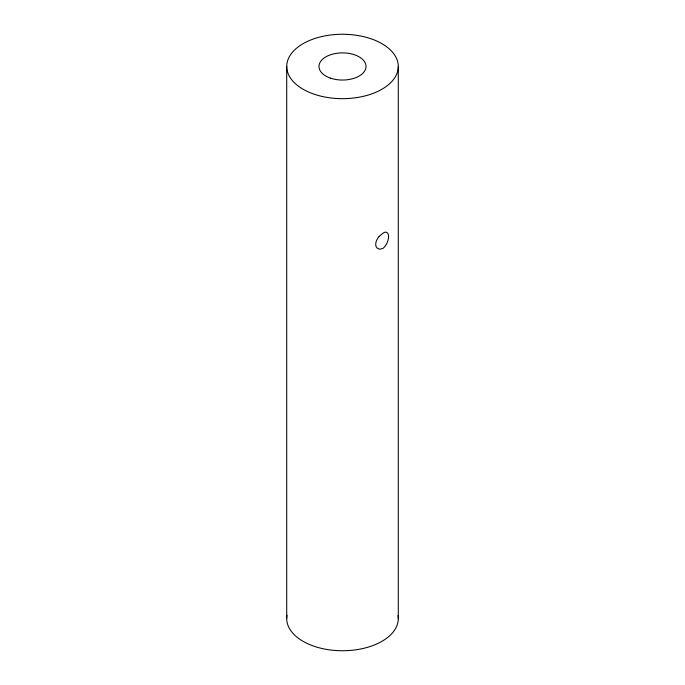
<?xml version="1.0" encoding="UTF-8"?>
<svg xmlns="http://www.w3.org/2000/svg" width="685" height="685" viewBox="0 0 685 685"><rect width="100%" height="100%" fill="white"/><g stroke="black" fill="none" stroke-linecap="round" stroke-linejoin="round"><path stroke-width="1.03" d="M398.285 66.565A55.785 32.212 0 0 1 314.449 94.299A55.785 32.212 0 0 1 314.766 38.514A55.785 32.212 0 0 1 398.285 66.565L398.285 618.649M286.715 66.351L286.715 618.435M398.036 615.49A55.785 32.212 0 0 1 342.32 650.75A55.785 32.212 0 0 1 286.998 615.284M379.182 236.402L377.683 238.329A9.239 6.002 -52.9 0 0 376.853 247.901L379.695 249.314L383.086 248.295A9.41 4.692 -66 0 0 387.068 242.884A9.256 4.615 -66 0 0 386.742 232.395A9.419 4.701 -66 0 0 382.624 233.465L379.182 236.402M330.667 78.201A23.53 13.589 0 0 0 366.03 66.505A23.53 13.589 0 0 0 330.804 54.672A23.53 13.589 0 0 0 330.667 78.201"/></g></svg>
